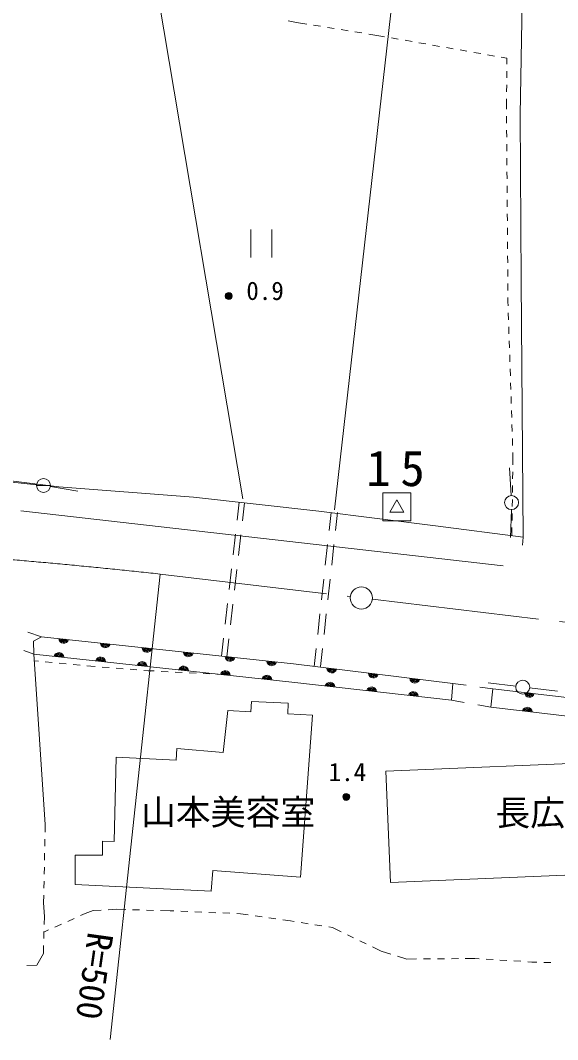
# Model space of a CAD drawing. Units: millimetres, scale not verified. Extents: x 40000 to 680000, y 20000 to 380000.
# Drawn here: x 436839 to 475366, y 267137 to 340190 of the extents above; entities that cross this region are included whole.
import ezdxf
from ezdxf.enums import TextEntityAlignment as Align

# ---------------------------------------------------------------- set-up
doc = ezdxf.new("R2010")
doc.units = ezdxf.units.MM
doc.header["$LTSCALE"] = 1000
doc.linetypes.add('CHAIN', pattern=[18.5, 12, -1.5, 3.5, -1.5])
for name, color, linetype, lineweight in [('M-BGD', 7, 'Continuous', 13), ('M-BMK', 2, 'CHAIN', 13), ('M-BMK-SRVR', 3, 'Continuous', 13), ('M-STR-HTXT', 7, 'Continuous', 13), ('M-STR-STRD', 7, 'Continuous', 13)]:
    doc.layers.add(name, color=color, linetype=linetype, lineweight=lineweight)
doc.styles.add('ＭＳ ゴシック', font='')
doc.styles.get('ＭＳ ゴシック').set_extended_font_data('MS Gothic')

msp = doc.modelspace()

# ---------------------------------------------------------------- linework, layer by layer
at = {"layer": 'M-BGD'}
for p, q in [((456645, 340044), (456049, 340160)), ((457375, 339927), (456645, 340044)), ((458362, 339768), (457869, 339847)), ((459350, 339609), (458856, 339688)), ((460337, 339450), (459843, 339529)), ((461324, 339291), (460831, 339370)), ((462548, 339093), (461818, 339211)), ((462954, 339022), (462548, 339093)), ((463939, 338849), (463447, 338935)), ((464924, 338676), (464432, 338762)), ((465909, 338503), (465416, 338589)), ((466894, 338329), (466401, 338416)), ((467879, 338156), (467386, 338243)), ((468864, 337983), (468371, 338070)), ((469849, 337810), (469356, 337897)), ((470833, 337637), (470341, 337724)), ((471733, 337479), (471326, 337550)), ((471728, 337060), (471733, 337479)), ((471717, 336061), (471723, 336560)), ((471707, 335061), (471712, 335561)), ((471697, 334142), (471701, 334561)), ((471699, 333824), (471697, 334142)), ((471707, 332824), (471703, 333324)), ((471714, 331824), (471711, 332324)), ((471722, 330824), (471718, 331324)), ((471730, 329824), (471726, 330324)), ((471737, 328824), (471733, 329324)), ((471745, 327824), (471741, 328324)), ((471752, 326824), (471749, 327324)), ((471760, 325824), (471756, 326324)), ((453366, 325204), (453366, 323204)), ((454866, 325204), (454866, 323204)), ((471768, 324824), (471764, 325324)), ((471775, 323824), (471771, 324324)), ((471783, 322824), (471779, 323324)), ((471790, 321824), (471787, 322324)), ((471798, 320824), (471794, 321324)), ((471804, 320006), (471802, 320324)), ((471814, 319719), (471804, 320006)), ((471846, 318719), (471830, 319219)), ((471878, 317720), (471862, 318220)), ((471911, 316720), (471895, 317220)), ((471943, 315721), (471927, 316221)), ((471976, 314721), (471959, 315221)), ((472008, 313722), (471992, 314222)), ((472040, 312722), (472024, 313222)), ((472073, 311723), (472057, 312223)), ((472105, 310724), (472089, 311223)), ((472138, 309724), (472121, 310224)), ((472163, 308937), (472154, 309224)), ((472154, 308342), (472163, 308937)), ((472034, 306127), (471914, 308123)), ((472140, 307342), (472147, 307842)), ((438002, 306909), (436013, 307118)), ((438000, 306856), (439000, 306856)), ((472125, 306342), (472133, 306842)), ((438993, 306773), (440965, 306438)), ((452387, 304357), (452536, 305649)), ((452760, 304317), (452909, 305608)), ((472111, 305343), (472118, 305842)), ((459123, 304906), (458981, 303619)), ((459579, 304906), (459437, 303619)), ((472051, 305128), (471997, 303128)), ((472096, 304343), (472103, 304843)), ((452100, 301874), (452272, 303364)), ((452473, 301834), (452645, 303324)), ((472080, 303248), (472089, 303843)), ((458871, 302625), (458707, 301134)), ((459327, 302625), (459162, 301134)), ((451814, 299390), (451986, 300881)), ((452186, 299350), (452358, 300840)), ((458597, 300140), (458433, 298649)), ((459053, 300140), (458888, 298649)), ((451527, 296907), (451699, 298397)), ((451899, 296867), (452071, 298357)), ((458323, 297655), (458158, 296164)), ((458779, 297655), (458614, 296164)), ((437377, 296345), (438361, 296012)), ((451263, 294622), (451412, 295913)), ((451636, 294582), (451785, 295873)), ((458049, 295170), (457907, 293883)), ((458504, 295170), (458362, 293883)), ((437083, 295030), (437814, 294774)), ((437814, 294774), (438616, 282548)), ((437846, 294278), (438130, 294252)), ((438628, 294206), (439126, 294160)), ((439624, 294114), (440122, 294068)), ((440620, 294022), (441117, 293976)), ((441615, 293930), (441899, 293904)), ((441899, 293904), (442209, 293880)), ((442707, 293840), (443206, 293801)), ((443704, 293762), (444203, 293723)), ((444701, 293684), (445199, 293645)), ((445698, 293605), (446007, 293581)), ((446007, 293581), (446441, 293558)), ((446940, 293532), (447439, 293506)), ((447939, 293479), (448438, 293453)), ((448937, 293427), (449436, 293400)), ((449936, 293374), (450435, 293348)), ((450934, 293322), (451368, 293299)), ((467858, 292653), (467750, 291469)), ((467858, 292653), (468798, 292531)), ((469789, 292402), (470729, 292280)), ((472367, 292461), (470383, 292714)), ((473359, 292340), (475346, 292109)), ((467750, 291469), (468670, 291305)), ((469655, 291130), (470575, 290966)), ((438616, 282548), (438606, 281999)), ((438596, 281499), (438587, 281000)), ((438577, 280500), (438567, 280000)), ((438558, 279500), (438548, 279000)), ((438538, 278500), (438529, 278000)), ((438519, 277500), (438509, 276951)), ((438509, 276951), (438563, 275965)), ((441478, 276171), (441145, 276021)), ((442052, 276386), (441478, 276171)), ((442627, 276417), (442052, 276386)), ((443702, 276476), (443127, 276445)), ((444390, 276457), (443702, 276476)), ((445390, 276429), (444890, 276443)), ((446389, 276401), (445890, 276415)), ((447577, 276368), (446889, 276387)), ((447854, 276357), (447577, 276368)), ((448853, 276316), (448354, 276336)), ((449852, 276275), (449353, 276296)), ((450851, 276234), (450352, 276255)), ((451851, 276194), (451351, 276214)), ((452627, 276162), (452350, 276173)), ((453184, 276081), (452627, 276162)), ((438563, 275965), (438547, 275387)), ((440689, 275815), (440233, 275610)), ((454174, 275938), (453679, 276009)), ((455163, 275794), (454668, 275866)), ((456215, 275642), (455658, 275722)), ((456478, 275601), (456215, 275642)), ((457466, 275447), (456972, 275524)), ((438533, 274887), (438520, 274387)), ((438865, 274994), (438532, 274844)), ((439777, 275405), (439321, 275199)), ((458454, 275293), (457960, 275370)), ((459211, 275175), (458948, 275216)), ((459836, 274871), (459211, 275175)), ((460735, 274433), (460286, 274652)), ((461634, 273995), (461185, 274214)), ((438491, 273310), (438024, 272484)), ((438506, 273887), (438491, 273310)), ((462709, 273471), (462084, 273776)), ((463394, 273265), (462709, 273471)), ((464557, 272915), (463872, 273121)), ((465247, 272920), (464557, 272915)), ((466247, 272927), (465747, 272924)), ((467247, 272935), (466747, 272931)), ((468247, 272942), (467747, 272938)), ((469436, 272951), (468746, 272946)), ((469735, 272932), (469436, 272951)), ((470733, 272871), (470234, 272902)), ((471731, 272810), (471232, 272840)), ((472729, 272749), (472230, 272779)), ((473527, 272700), (473228, 272718)), ((473885, 272687), (473527, 272700)), ((474885, 272653), (474385, 272670)), ((438024, 272484), (437296, 272442))]:
    msp.add_line(p, q, dxfattribs=at)
for points in [[(472849, 302569), (472885, 303143), (472742, 321531), (472688, 333425), (472881, 344224)], [(435960, 307207), (439603, 306758), (449259, 306013), (458238, 305017), (466615, 303959), (472885, 303143)], [(437814, 294774), (437787, 295689), (438361, 296012)], [(438361, 296012), (456435, 294065), (467858, 292653)], [(467750, 291469), (456314, 292760), (437814, 294774)], [(451371, 287724), (451721, 290729), (453363, 290639), (453416, 291366), (456045, 291249), (456027, 290496), (457776, 290397), (456933, 278781), (450645, 279247)], [(451371, 287724), (448070, 288002), (447999, 287159), (443711, 287383), (443559, 281346), (442733, 281364), (442724, 280351), (440769, 280360), (440760, 278243), (450510, 277785), (450645, 279247)]]:
    msp.add_lwpolyline(points, dxfattribs=at)
for points in [[(470729, 292280), (481923, 290971), (481770, 289657), (470575, 290966)], [(463038, 286375), (479124, 287051), (479191, 285459), (481665, 285563), (481608, 286921), (485406, 287081), (485456, 285880), (488167, 285994), (488405, 280318), (476412, 279814), (476448, 278957), (463373, 278408)]]:
    msp.add_lwpolyline(points, close=True, dxfattribs=at)
for centre, radius in [((451784, 320436), 250), ((451784, 320436), 204), ((451784, 320436), 159), ((451784, 320436), 114), ((451784, 320436), 68.2), ((451784, 320436), 22.7), ((438500, 306856), 500), ((472064, 305627), 500), ((472863, 292397), 500), ((460206, 284531), 250), ((460206, 284531), 204), ((460206, 284531), 159), ((460206, 284531), 114), ((460206, 284531), 68.2), ((460206, 284531), 22.7)]:
    msp.add_circle(centre, radius, dxfattribs=at)
for centre, radius, start, end in [((439947, 295896), 354, 182.65079, 345.05596), ((439947, 295896), 283, 184.87482, 342.83192), ((439947, 295896), 212, 188.62115, 339.0856), ((439947, 295896), 142, 196.33288, 331.37387), ((439947, 295896), 100, 206.65054, 321.05621), ((442929, 295574), 354, 182.65079, 345.05596), ((442929, 295574), 283, 184.87482, 342.83192), ((442929, 295574), 212, 188.62115, 339.0856), ((442929, 295574), 142, 196.33288, 331.37387), ((442929, 295574), 100, 206.65054, 321.05621), ((445912, 295253), 354, 182.65079, 345.05596), ((445912, 295253), 283, 184.87482, 342.83192), ((445912, 295253), 212, 188.62115, 339.0856), ((445912, 295253), 142, 196.33288, 331.37387), ((445912, 295253), 100, 206.65054, 321.05621), ((439602, 294525), 354, 2.58531, 164.99049), ((439602, 294525), 283, 4.80935, 162.76645), ((439602, 294525), 212, 8.55567, 159.02012), ((439602, 294525), 142, 16.2674, 151.30839), ((439602, 294525), 100, 26.58507, 140.99073), ((442584, 294200), 354, 2.58531, 164.99049), ((442584, 294200), 283, 4.80935, 162.76645), ((442584, 294200), 212, 8.55567, 159.02012), ((448895, 294932), 354, 182.65079, 345.05596), ((448895, 294932), 283, 184.87482, 342.83192), ((448895, 294932), 212, 188.62115, 339.0856), ((448895, 294932), 142, 196.33288, 331.37387), ((448895, 294932), 100, 206.65054, 321.05621), ((451878, 294611), 354, 182.65079, 345.05596), ((451878, 294611), 283, 184.87482, 342.83192), ((451878, 294611), 212, 188.62115, 339.0856), ((451878, 294611), 142, 196.33288, 331.37387), ((451878, 294611), 100, 206.65054, 321.05621), ((442584, 294200), 142, 16.2674, 151.30839), ((442584, 294200), 100, 26.58507, 140.99073), ((445567, 293876), 354, 2.58531, 164.99049), ((445567, 293876), 283, 4.80935, 162.76645), ((445567, 293876), 212, 8.55567, 159.02012), ((445567, 293876), 142, 16.2674, 151.30839), ((445567, 293876), 100, 26.58507, 140.99073), ((448549, 293551), 354, 2.58531, 164.99049), ((448549, 293551), 283, 4.80935, 162.76645), ((448549, 293551), 212, 8.55567, 159.02012), ((448549, 293551), 142, 16.2674, 151.30839), ((454860, 294289), 354, 182.65079, 345.05596), ((454860, 294289), 283, 184.87482, 342.83192), ((454860, 294289), 212, 188.62115, 339.0856), ((454860, 294289), 142, 196.33288, 331.37387), ((454860, 294289), 100, 206.65054, 321.05621), ((459176, 293781), 354, 181.74716, 344.15234), ((459176, 293781), 283, 183.9712, 341.9283), ((459176, 293781), 212, 187.71753, 338.18197), ((459176, 293781), 142, 195.42926, 330.47024), ((459176, 293781), 100, 205.74692, 320.15258), ((448549, 293551), 100, 26.58507, 140.99073), ((451531, 293226), 354, 2.58531, 164.99049), ((451531, 293226), 283, 4.80935, 162.76645), ((451531, 293226), 212, 8.55567, 159.02012), ((451531, 293226), 142, 16.2674, 151.30839), ((451531, 293226), 100, 26.58507, 140.99073), ((454514, 292902), 354, 2.58531, 164.99049), ((454514, 292902), 283, 4.80935, 162.76645), ((454514, 292902), 212, 8.55567, 159.02012), ((454514, 292902), 142, 16.2674, 151.30839), ((454514, 292902), 100, 26.58507, 140.99073), ((462153, 293413), 354, 181.74716, 344.15234), ((462153, 293413), 283, 183.9712, 341.9283), ((462153, 293413), 212, 187.71753, 338.18197), ((462153, 293413), 142, 195.42926, 330.47024), ((462153, 293413), 100, 205.74692, 320.15258), ((465130, 293045), 354, 181.74716, 344.15234), ((465130, 293045), 283, 183.9712, 341.9283), ((465130, 293045), 212, 187.71753, 338.18197), ((465130, 293045), 142, 195.42926, 330.47024), ((465130, 293045), 100, 205.74692, 320.15258), ((459045, 292397), 354, 2.35366, 164.75884), ((459045, 292397), 283, 4.5777, 162.5348), ((459045, 292397), 212, 8.32403, 158.78848), ((459045, 292397), 142, 16.03576, 151.07675), ((459045, 292397), 100, 26.35342, 140.75908), ((462026, 292061), 354, 2.35366, 164.75884), ((462026, 292061), 283, 4.5777, 162.5348), ((462026, 292061), 212, 8.32403, 158.78848), ((462026, 292061), 142, 16.03576, 151.07675), ((462026, 292061), 100, 26.35342, 140.75908), ((465007, 291724), 354, 2.35366, 164.75884), ((465007, 291724), 283, 4.5777, 162.5348), ((465007, 291724), 212, 8.32403, 158.78848), ((465007, 291724), 142, 16.03576, 151.07675), ((465007, 291724), 100, 26.35342, 140.75908), ((473353, 292028), 354, 182.12487, 344.53005), ((473353, 292028), 283, 184.34891, 342.30601), ((473353, 292028), 212, 188.09523, 338.55968), ((473353, 292028), 142, 195.80696, 330.84795), ((473353, 292028), 100, 206.12463, 320.53029), ((473187, 290606), 354, 2.12487, 164.53005), ((473187, 290606), 283, 4.34891, 162.30601), ((473187, 290606), 212, 8.09523, 158.55968), ((473187, 290606), 142, 15.80696, 150.84795), ((473187, 290606), 100, 26.12463, 140.53029)]:
    msp.add_arc(centre, radius, start, end, dxfattribs=at)
at = {"layer": 'M-BMK'}
msp.add_line((446875, 300506), (460498, 298886), dxfattribs=at)
msp.add_lwpolyline([(462087, 298697), (518803, 291952), (549565, 287962)], dxfattribs=at)
msp.add_arc((393354, -197066), 500443, 83.8606, 88.9046, dxfattribs=at)
at = {"layer": 'M-BMK-SRVR'}
for p, q in [((462839, 304331), (462839, 306331)), ((462839, 306331), (464839, 306331)), ((464839, 306331), (464839, 304331)), ((463839, 305831), (463339, 304931)), ((464339, 304931), (463839, 305831)), ((463339, 304931), (464339, 304931)), ((464839, 304331), (462839, 304331)), ((446875, 300506), (443280, 267137))]:
    msp.add_line(p, q, dxfattribs=at)
msp.add_circle((461293, 298791), 800, dxfattribs=at)
at = {"layer": 'M-STR-HTXT'}
for p, q in [((452802, 305897), (445752, 347677)), ((459368, 305107), (464149, 347310))]:
    msp.add_line(p, q, dxfattribs=at)
at = {"layer": 'M-STR-STRD'}
msp.add_line((471450, 301098), (436881, 305026), dxfattribs=at)

# ---------------------------------------------------------------- texts
at = {"layer": 'M-BGD', "style": 'ＭＳ ゴシック'}
for s, p in [('0.9', (453040, 319755)), ('1.4', (458942, 285266))]:
    msp.add_text(s, height=1320, dxfattribs=at).set_placement(p, align=Align.BOTTOM_LEFT)
for s, p in [('山本美容室', (451736, 281977)), ('長広商店', (475899, 281925))]:
    msp.add_text(s, height=1833, dxfattribs=at).set_placement(p, align=Align.BOTTOM_CENTER)
at = {"layer": 'M-BGD', "insert": (461648, 306767), "char_height": 2566, "attachment_point": 7, "style": 'ＭＳ ゴシック'}
msp.add_mtext('\\T1.4;15', dxfattribs=at)
at = {"layer": 'M-BMK-SRVR', "style": 'ＭＳ ゴシック'}
msp.add_text('R=500', height=1833, rotation=261.979, dxfattribs=at).set_placement((442603, 274780), align=Align.MIDDLE_LEFT)

doc.saveas('drawing.dxf')
